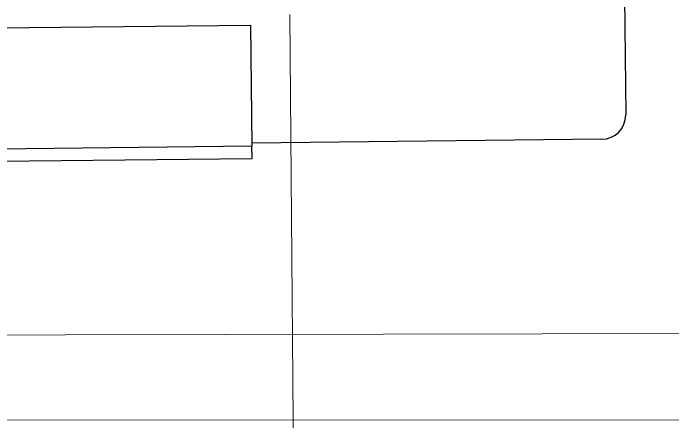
# Model space of a CAD drawing. Header units: inches. Extents: x 164.3 to 247.9, y 15.6 to 56.7.
# Drawn here: x 243.367 to 244.222, y 30.129 to 30.659 of the extents above; entities that cross this region are included whole.
import ezdxf

# ---------------------------------------------------------------- set-up
doc = ezdxf.new("R2010")
doc.units = ezdxf.units.IN
doc.header["$MEASUREMENT"] = 0
doc.layers.get('0').update_dxf_attribs({"lineweight": 0})
doc.layers.add('WALL 1 100', color=250, linetype='Continuous', lineweight=9)
doc.layers.add('провода', color=1, linetype='Continuous', lineweight=5)

msp = doc.modelspace()

# ---------------------------------------------------------------- linework, layer by layer
at = {"color": 7, "linetype": 'ByBlock', "lineweight": -2}
for p, q in [((244.15858, 30.74607), (244.16095, 30.52708)), ((242.88995, 30.63472), (243.67463, 30.6432)), ((243.67463, 30.6432), (243.67633, 30.48627)), ((244.1299, 30.49536), (243.67628, 30.49045)), ((243.67633, 30.48627), (242.89165, 30.47779)), ((243.6765, 30.47057), (243.67633, 30.48627)), ((242.89182, 30.46209), (243.6765, 30.47057))]:
    msp.add_line(p, q, dxfattribs=at)
msp.add_arc((244.12956, 30.52674), 0.03139, 270.61917, 0.61917, dxfattribs=at)
at = {"layer": 'WALL 1 100', "color": 0}
msp.add_lwpolyline([(234.16293, 30.22239), (247.76106, 30.25098)], dxfattribs=at)
at = {"layer": 'провода', "color": 1}
for p, q in [((243.72978, 30.1317), (243.72558, 30.65718)), ((234.80869, 30.13327), (247.83246, 30.13098)), ((243.73566, 29.69668), (243.72978, 30.1317))]:
    msp.add_line(p, q, dxfattribs=at)

doc.saveas('drawing.dxf')
